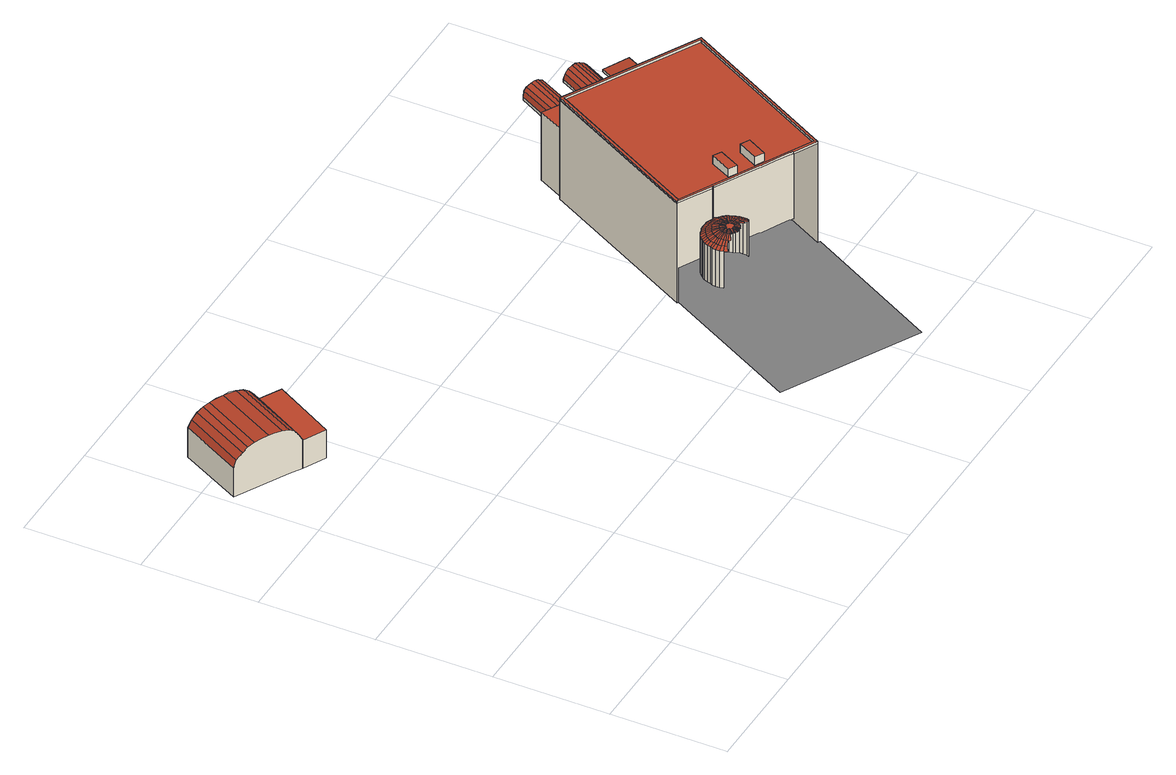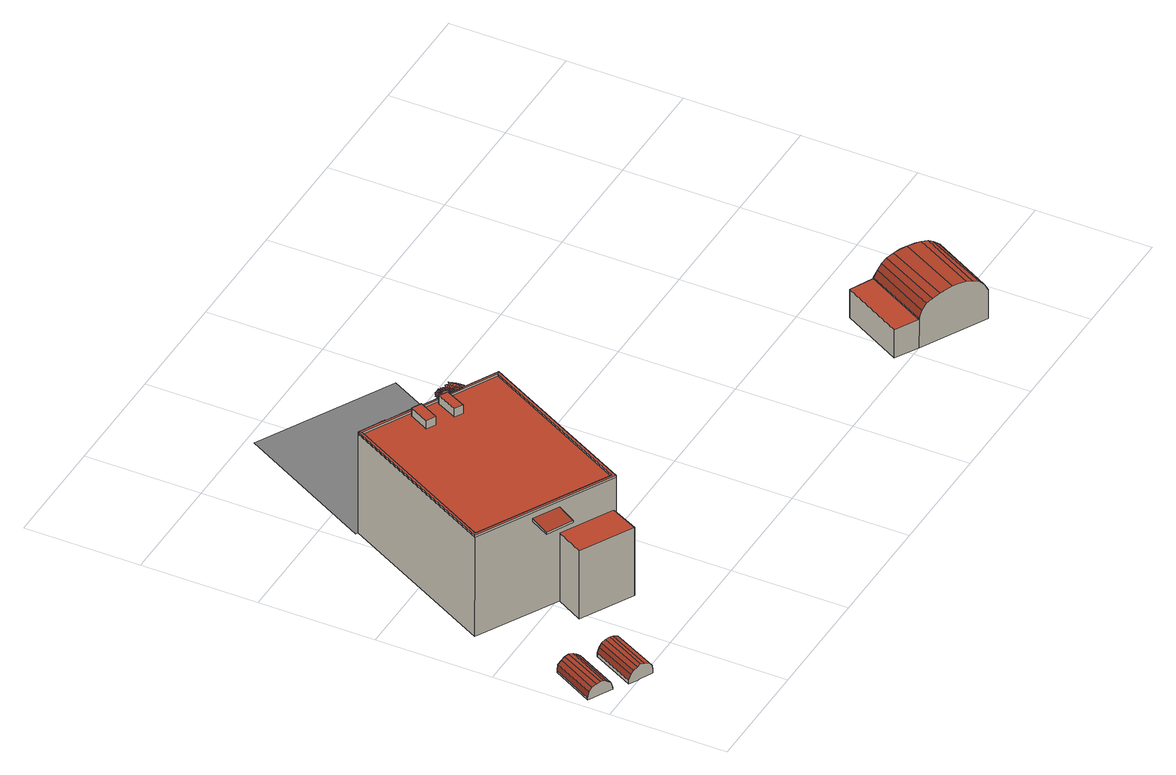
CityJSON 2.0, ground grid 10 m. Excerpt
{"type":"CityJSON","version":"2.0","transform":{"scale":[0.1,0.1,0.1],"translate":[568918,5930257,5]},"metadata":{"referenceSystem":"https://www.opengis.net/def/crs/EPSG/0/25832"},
"CityObjects":{
"building1":{"type":"Building","attributes":{"Grundfläche 2D":"38.348956","Grundhöhe NN":"5.626"},"geometry":[{"type":"Solid","lod":"3","boundaries":[[[[0,1,2,3]],[[4,0,3,5]],[[6,4,5,7]],[[8,6,7,9]],[[10,11,8,9,12,13]],[[14,15,10,13,16,17]],[[18,14,17,19]],[[20,18,19,21]],[[22,20,21,23]],[[24,22,23,25]],[[26,25,23,21,19,17,16,13,12,9,7,5,3,2,27,28]],[[24,25,26,29]],[[1,0,4,6,8,11,10,15,14,18,20,22,24,29,30]],[[2,1,30,27]],[[26,28,27,30,29]]]],"semantics":{"surfaces":[{"type":"RoofSurface"},{"type":"WallSurface"},{"type":"GroundSurface"}],"values":[[0,0,0,0,0,0,0,0,0,0,1,1,1,1,2]]}}]},
"building2":{"type":"Building","attributes":{"Grundfläche 2D":"13.504349","Grundhöhe NN":"5.634"},"geometry":[{"type":"Solid","lod":"3","boundaries":[[[[31,32,33,34]],[[26,35,34,33]],[[35,36,31,34]],[[36,29,32,31]],[[29,26,33,32]],[[29,36,35,26]]]],"semantics":{"surfaces":[{"type":"RoofSurface"},{"type":"WallSurface"},{"type":"GroundSurface"}],"values":[[0,1,1,1,1,2]]}}]},
"building3":{"type":"Building","attributes":{"Grundfläche 2D":"397.890769","Grundhöhe NN":"5.604"},"children":["building3-1","building3-2","building3-3","building3-4"],"geometry":[{"type":"MultiSurface","lod":"3","boundaries":[[[37,38,39,40]],[[41,39,38,42]],[[43,41,42,44]],[[37,45,46,47]],[[38,37,47,48]],[[49,43,44,50]],[[42,38,48,51]],[[44,42,51,52]],[[53,49,50,54]],[[50,44,52,55]],[[50,55,56,54]],[[57,53,54,58]],[[47,46,59,60]],[[48,47,60,61]],[[51,48,61,62,63]],[[58,54,56,64]],[[52,51,63,65]],[[66,57,58,67]],[[55,52,65,68]],[[67,58,64,69]],[[56,55,68,70,71]],[[72,66,67,73]],[[74,75,60,59]],[[75,76,61,60]],[[77,74,59,78,79]],[[62,61,76,80,63]],[[64,56,71,81]],[[73,67,69,82]],[[83,84,68,65]],[[69,64,81,85,86]],[[68,84,87,71,70]],[[88,72,73,89]],[[65,63,80,83]],[[87,90,81,71]],[[89,73,82,91]],[[82,69,86,92,93]],[[90,94,86,85,81]],[[95,88,89,96]],[[97,91,82,93,98]],[[86,94,99,93,92]],[[96,89,91,100]],[[74,101,102,75]],[[75,102,76]],[[103,83,80]],[[93,99,104,97,98]],[[103,105,84,83]],[[106,100,91,97]],[[107,108,109,110]],[[74,77,108,101]],[[105,111,87,84]],[[103,80,76,102]],[[77,112,108]],[[112,109,108]],[[111,90,87]],[[113,95,96,114]],[[115,107,116]],[[114,96,100,117]],[[110,116,107]],[[90,111,118,94]],[[106,97,104,119]],[[117,100,106,120]],[[115,121,122,107]],[[99,94,118]],[[119,123,120,106]],[[99,118,124,104]],[[121,125,122]],[[122,125,126]],[[124,127,119,104]],[[128,113,114,129]],[[129,114,117,130]],[[131,122,126,132]],[[133,130,117,120,134]],[[123,135,133,134,120]],[[123,119,127]],[[132,136,131]],[[137,135,123,127]],[[136,138,139,131]],[[140,141,142,143,144,137,127,124,118,111,105,103,102,101,108,107,122,131,139,145,146,147,148,149]],[[137,150,135]],[[133,135,150,151,152]],[[153,139,138]],[[154,130,133,152,151]],[[137,155,150]],[[156,129,130,154]],[[157,128,129,156]],[[139,153,158]],[[137,144,159,155]],[[150,155,160,161,151]],[[139,158,162,145]],[[163,159,144]],[[145,162,164,146]],[[165,154,151,161,160]],[[164,166,146]],[[144,143,167,163]],[[155,159,168,160]],[[156,169,170,157]],[[169,156,154,165]],[[171,172,143]],[[173,174,175,176,177,178,179]],[[167,143,172]],[[180,147,146,166]],[[168,181,165,160]],[[182,171,143,142]],[[183,184,168,159,163]],[[185,182,142]],[[186,148,147,180]],[[187,185,142]],[[188,189,149]],[[190,187,142,141]],[[189,191,149]],[[148,186,192]],[[193,190,141,140]],[[149,191,194,140]],[[149,148,192,188]],[[195,169,165,181]],[[183,163,167,196]],[[193,140,194]],[[197,181,168,184,183]],[[198,170,169,195]],[[167,172,199,196]],[[200,197,183,196]],[[201,195,181,197]],[[202,199,172,171,203]],[[186,180,204,205,206]],[[207,198,195,201]],[[171,182,208,209,203]],[[210,200,196,199]],[[192,186,206,211]],[[182,185,212,213,208]],[[191,214,215,194]],[[216,201,197,200]],[[217,188,192,211]],[[218,219,187,190]],[[220,221,214,191,189]],[[185,187,219,212]],[[222,220,189,188,217]],[[201,216,223,207]],[[199,202,203,224,210]],[[190,193,225,226,218]],[[193,194,215,225]],[[227,224,203,209,208]],[[228,216,200,210]],[[229,230,211,206]],[[231,227,208,213,212]],[[216,228,232,223]],[[219,233,231,212]],[[234,228,210,224]],[[217,211,230,235]],[[222,217,235,236,220]],[[218,237,233,219]],[[236,238,214,221,220]],[[239,237,218,226,225]],[[240,239,225,215]],[[228,234,241,232]],[[238,240,215,214]],[[242,234,224,227]],[[243,242,227,231]],[[234,242,244,241]],[[245,246,235,230]],[[173,179,247,248]],[[249,243,231,233]],[[246,250,236,235]],[[242,243,251,244]],[[252,249,233,237]],[[250,253,238,236]],[[254,255,246,245]],[[256,252,237,239]],[[253,257,240,238]],[[257,256,239,240]],[[258,251,243,249]],[[250,246,255,259]],[[249,252,260,258]],[[259,261,253,250]],[[262,260,252,256]],[[261,263,257,253]],[[256,257,263,262]],[[175,264,265,176]],[[266,267,268,269,270,271,272,273,274,275,276,277,278,248,247,279]],[[175,174,173,248,278,277,276,275,274,273,272,280,281,282,264]],[[283,284,285,286,287,288,289,290,177,176,265,291]],[[292,293,283,291]],[[292,294,295,293]],[[293,295,284,283]],[[281,296,287,286,282]],[[286,285,294,292,291,265,264,282],[297,298,299,300]],[[297,301,302,298]],[[295,294,285,284]],[[302,303,299,298]],[[304,301,297,300]],[[301,304,303,302]],[[304,300,299,303]]],"semantics":{"surfaces":[{"type":"WallSurface"},{"type":"RoofSurface"},{"type":"GroundSurface"}],"values":[0,0,0,1,1,0,1,1,0,1,1,0,1,1,1,1,1,0,1,1,1,0,1,1,1,1,1,1,1,1,1,0,1,1,1,1,1,0,1,1,1,1,1,1,1,1,1,1,1,1,1,1,1,1,0,1,1,1,1,1,1,1,1,1,1,1,1,1,0,1,1,1,1,1,1,1,1,1,1,1,1,1,1,1,0,1,1,1,1,1,1,1,1,1,1,0,1,1,0,1,1,1,1,1,1,1,1,1,1,1,1,1,1,1,1,1,1,1,0,1,1,1,1,1,0,1,1,1,1,1,1,1,1,1,1,1,0,1,1,1,1,1,1,1,0,1,1,1,1,1,1,1,1,0,1,1,1,0,1,0,1,1,0,1,1,0,1,1,1,0,0,0,0,0,0,0,0,0,1,2,0,1,0,0,0,0,0,2,1,0,0]}}]},
"building3-1":{"type":"BuildingInstallation","parents":["building3"],"geometry":[{"type":"MultiSurface","lod":"3","boundaries":[[[305,306,307,308,309,310,311,312,313,314,315,316,317,318,319]],[[320,321,316,315]],[[175,174,173,319,318,317]],[[305,319,173,248]],[[248,278,277,276,275,274,273,272,312,311,310,309,308,307,306,305]],[[272,280,281,314,313,312]]],"semantics":{"surfaces":[{"type":"RoofSurface"},{"type":"WallSurface"}],"values":[0,1,1,1,1,1]}}]},
"building3-2":{"type":"BuildingInstallation","parents":["building3"],"geometry":[{"type":"MultiSurface","lod":"3","boundaries":[[[322,323,324,325]],[[325,324,326,327]],[[327,328,322,325]],[[323,322,328,329]],[[329,326,324,323]]],"semantics":{"surfaces":[{"type":"RoofSurface"},{"type":"WallSurface"}],"values":[0,1,1,1,1]}}]},
"building3-3":{"type":"BuildingInstallation","parents":["building3"],"geometry":[{"type":"MultiSurface","lod":"3","boundaries":[[[330,331,332,333]],[[333,332,334,335]],[[335,336,330,333]],[[331,330,336,337]],[[337,334,332,331]]],"semantics":{"surfaces":[{"type":"RoofSurface"},{"type":"WallSurface"}],"values":[0,1,1,1,1]}}]},
"building3-4":{"type":"BuildingInstallation","parents":["building3"],"geometry":[{"type":"MultiSurface","lod":"3","boundaries":[[[338,317,316,339,340,315,314,341]],[[339,316,321,342]],[[342,343,340,339]],[[315,340,343,320]],[[281,282,341,314]],[[282,264,338,341]],[[264,175,317,338]]],"semantics":{"surfaces":[{"type":"RoofSurface"},{"type":"WallSurface"}],"values":[0,1,1,1,1,1,1]}}]},
"building4":{"type":"Building","attributes":{"Grundfläche 2D":"9.369220","Grundhöhe NN":"5.653"},"geometry":[{"type":"Solid","lod":"3","boundaries":[[[[344,345,346,347]],[[348,345,344,349]],[[350,348,349,351]],[[352,350,351,353]],[[354,352,353,355]],[[356,354,355,357]],[[358,356,357,359]],[[360,358,359,361]],[[347,346,362,363]],[[364,365,366,367,361,359,357,355,353,351,349,344,347,363,368]],[[360,361,367,369]],[[370,362,346,345,348,350,352,354,356,358,360,369,371]],[[371,369,367,366,365,364,368,363,362,370]]]],"semantics":{"surfaces":[{"type":"RoofSurface"},{"type":"WallSurface"},{"type":"GroundSurface"}],"values":[[0,0,0,0,0,0,0,0,1,1,1,1,2]]}}]},
"building5":{"type":"Building","attributes":{"Grundfläche 2D":"9.371103","Grundhöhe NN":"5.756"},"geometry":[{"type":"Solid","lod":"3","boundaries":[[[[372,373,374,375]],[[376,373,372,377]],[[378,376,377,379]],[[380,378,379,381]],[[382,380,381,383]],[[384,382,383,385]],[[386,384,385,387]],[[388,386,387,389]],[[375,374,390,391]],[[392,393,394,395,396,389,387,385,383,381,379,377,372,375,391,397]],[[388,389,396,398]],[[374,373,376,378,380,382,384,386,388,398,399,400,401,402,390]],[[401,400,399,398,396,395,394,393,392,397,391,390,402]]]],"semantics":{"surfaces":[{"type":"RoofSurface"},{"type":"WallSurface"},{"type":"GroundSurface"}],"values":[[0,0,0,0,0,0,0,0,1,1,1,1,2]]}}]}
},
"vertices":[
[38,428,40],[35,430,34],[7,376,34],[9,375,40],[42,426,45],[14,372,45],[47,423,48],[18,370,48],[52,420,50],[24,367,50],[63,414,51],[58,417,51],[29,364,51],[35,361,51],[74,409,50],[69,412,51],[40,358,51],[46,355,50],[80,406,48],[52,352,48],[84,403,45],[56,350,45],[88,401,40],[59,348,40],[91,400,34],[62,346,34],[62,346,6],[7,376,6],[52,352,6],[91,400,6],[35,430,6],
[111,389,33],[91,400,33],[62,346,33],[82,336,33],[82,336,6],[111,389,6],
[369,146,74],[368,149,74],[368,149,39],[369,146,39],[368,152,39],[368,152,74],[368,155,39],[368,155,74],[370,143,74],[373,145,76],[373,147,76],[372,149,76],[369,157,39],[369,157,74],[372,152,76],[372,154,76],[370,160,39],[370,160,74],[373,156,76],[373,159,76],[371,163,39],[371,163,74],[378,147,78],[377,148,78],[377,150,78],[377,151,78],[377,152,78],[374,161,76],[377,154,78],[372,165,39],[372,165,74],[377,155,78],[376,163,76],[377,156,78],[378,157,78],[374,167,39],[374,167,74],[383,149,80],[383,150,80],[383,151,80],[384,148,80],[378,146,78],[379,145,78],[383,152,80],[378,158,78],[377,165,76],[383,153,80],[383,154,80],[379,159,78],[379,160,78],[383,155,80],[376,169,39],[376,169,74],[384,156,80],[379,166,76],[380,160,78],[380,161,78],[384,157,80],[379,171,39],[379,171,74],[382,163,78],[381,162,78],[385,157,80],[381,168,76],[388,151,81],[387,151,81],[387,152,81],[386,158,80],[387,153,81],[383,164,78],[389,149,81],[388,150,81],[385,146,80],[386,146,80],[388,153,81],[384,147,80],[381,172,39],[381,172,74],[387,145,80],[386,145,80],[383,169,76],[388,154,81],[386,159,80],[385,164,78],[388,144,80],[390,149,81],[387,159,80],[389,154,81],[389,144,80],[390,144,80],[389,155,81],[384,173,39],[384,173,74],[385,170,76],[391,149,81],[391,144,80],[386,165,78],[385,165,78],[388,160,80],[392,144,80],[390,155,81],[393,144,80],[392,149,81],[394,153,81],[394,154,81],[393,154,81],[392,155,81],[391,155,81],[393,149,81],[393,150,81],[394,150,81],[394,151,81],[394,152,81],[389,160,80],[388,165,78],[387,165,78],[394,145,80],[387,170,76],[390,160,80],[386,174,74],[386,174,39],[395,145,80],[391,160,80],[390,166,78],[388,166,78],[396,146,80],[392,160,80],[397,146,80],[389,170,76],[397,147,80],[393,160,80],[391,166,78],[389,174,74],[389,174,39],[395,159,80],[394,159,80],[403,173,101],[375,188,101],[374,188,101],[374,188,6],[375,188,6],[375,188,39],[403,173,39],[398,148,80],[392,170,76],[396,158,80],[393,166,78],[392,166,78],[396,157,80],[398,149,80],[397,157,80],[399,151,80],[399,152,80],[398,156,80],[399,153,80],[398,150,80],[398,155,80],[398,154,80],[392,174,74],[395,165,78],[394,170,76],[392,174,39],[396,165,78],[396,170,76],[395,174,74],[397,164,78],[398,164,78],[403,145,78],[403,146,78],[404,147,78],[395,174,39],[399,163,78],[398,163,78],[398,169,76],[404,149,78],[401,161,78],[400,162,78],[404,154,78],[404,155,78],[397,173,74],[404,150,78],[403,159,78],[402,160,78],[405,152,78],[404,153,78],[404,151,78],[397,173,39],[401,168,76],[404,157,78],[403,158,78],[402,166,76],[400,172,74],[408,145,76],[409,147,76],[404,165,76],[400,172,39],[406,163,76],[403,171,74],[409,150,76],[409,152,76],[407,161,76],[409,154,76],[408,159,76],[409,157,76],[403,171,39],[405,169,74],[407,167,74],[405,169,39],[412,147,74],[413,149,74],[404,173,39],[404,173,101],[409,165,74],[413,152,74],[407,167,39],[410,163,74],[413,155,74],[412,147,39],[413,149,39],[411,160,74],[412,158,74],[409,165,39],[413,152,39],[410,163,39],[413,155,39],[411,160,39],[412,158,39],[447,326,101],[447,326,6],[443,152,39],[455,146,39],[467,140,39],[467,139,39],[469,139,39],[469,138,39],[469,138,101],[469,139,101],[467,139,101],[467,140,101],[455,146,101],[443,152,101],[442,153,101],[442,153,39],[473,136,101],[489,128,101],[562,265,101],[461,349,6],[506,325,6],[493,302,6],[562,265,6],[489,128,6],[491,127,6],[427,7,6],[312,68,6],[449,325,6],[449,325,71],[461,349,71],[493,302,71],[506,325,71],[489,128,39],[493,302,96],[493,302,93],[515,290,93],[515,290,96],[502,318,95],[502,318,93],[524,307,93],[524,307,95],
[404,173,103],[442,153,103],[443,152,103],[455,146,103],[467,140,103],[467,139,103],[469,139,103],[469,138,103],[473,136,103],[489,128,103],[488,131,103],[377,189,103],[374,188,103],[375,188,103],[403,173,103],[488,131,101],[377,189,101],
[437,183,109],[430,187,109],[421,169,109],[428,165,109],[421,169,101],[428,165,101],[437,183,101],[430,187,101],
[460,171,109],[452,175,109],[443,158,109],[451,154,109],[443,158,101],[451,154,101],[460,171,101],[452,175,101],
[447,326,103],[448,323,103],[559,264,103],[562,265,103],[448,323,101],[559,264,101],
[523,369,15],[542,406,15],[541,406,10],[522,370,10],[544,405,18],[525,368,18],[548,403,20],[529,366,20],[551,401,21],[532,365,21],[554,400,20],[535,363,20],[557,398,18],[538,361,18],[559,397,15],[540,360,15],[561,396,10],[542,359,10],[541,406,7],[522,370,7],[532,365,7],[535,363,7],[540,360,7],[542,359,7],[523,369,7],[561,396,7],[551,401,7],[554,400,7],
[556,352,15],[575,388,15],[574,389,10],[555,352,10],[578,387,18],[559,350,18],[581,385,20],[562,349,20],[584,384,21],[565,347,21],[587,382,20],[568,345,20],[590,380,18],[571,344,18],[593,379,15],[574,342,15],[594,378,10],[575,342,10],[574,389,8],[555,352,8],[559,350,8],[565,347,8],[568,345,8],[574,342,8],[575,342,8],[556,352,8],[594,378,8],[593,379,8],[581,385,8],[578,387,8],[575,388,8]
]}
